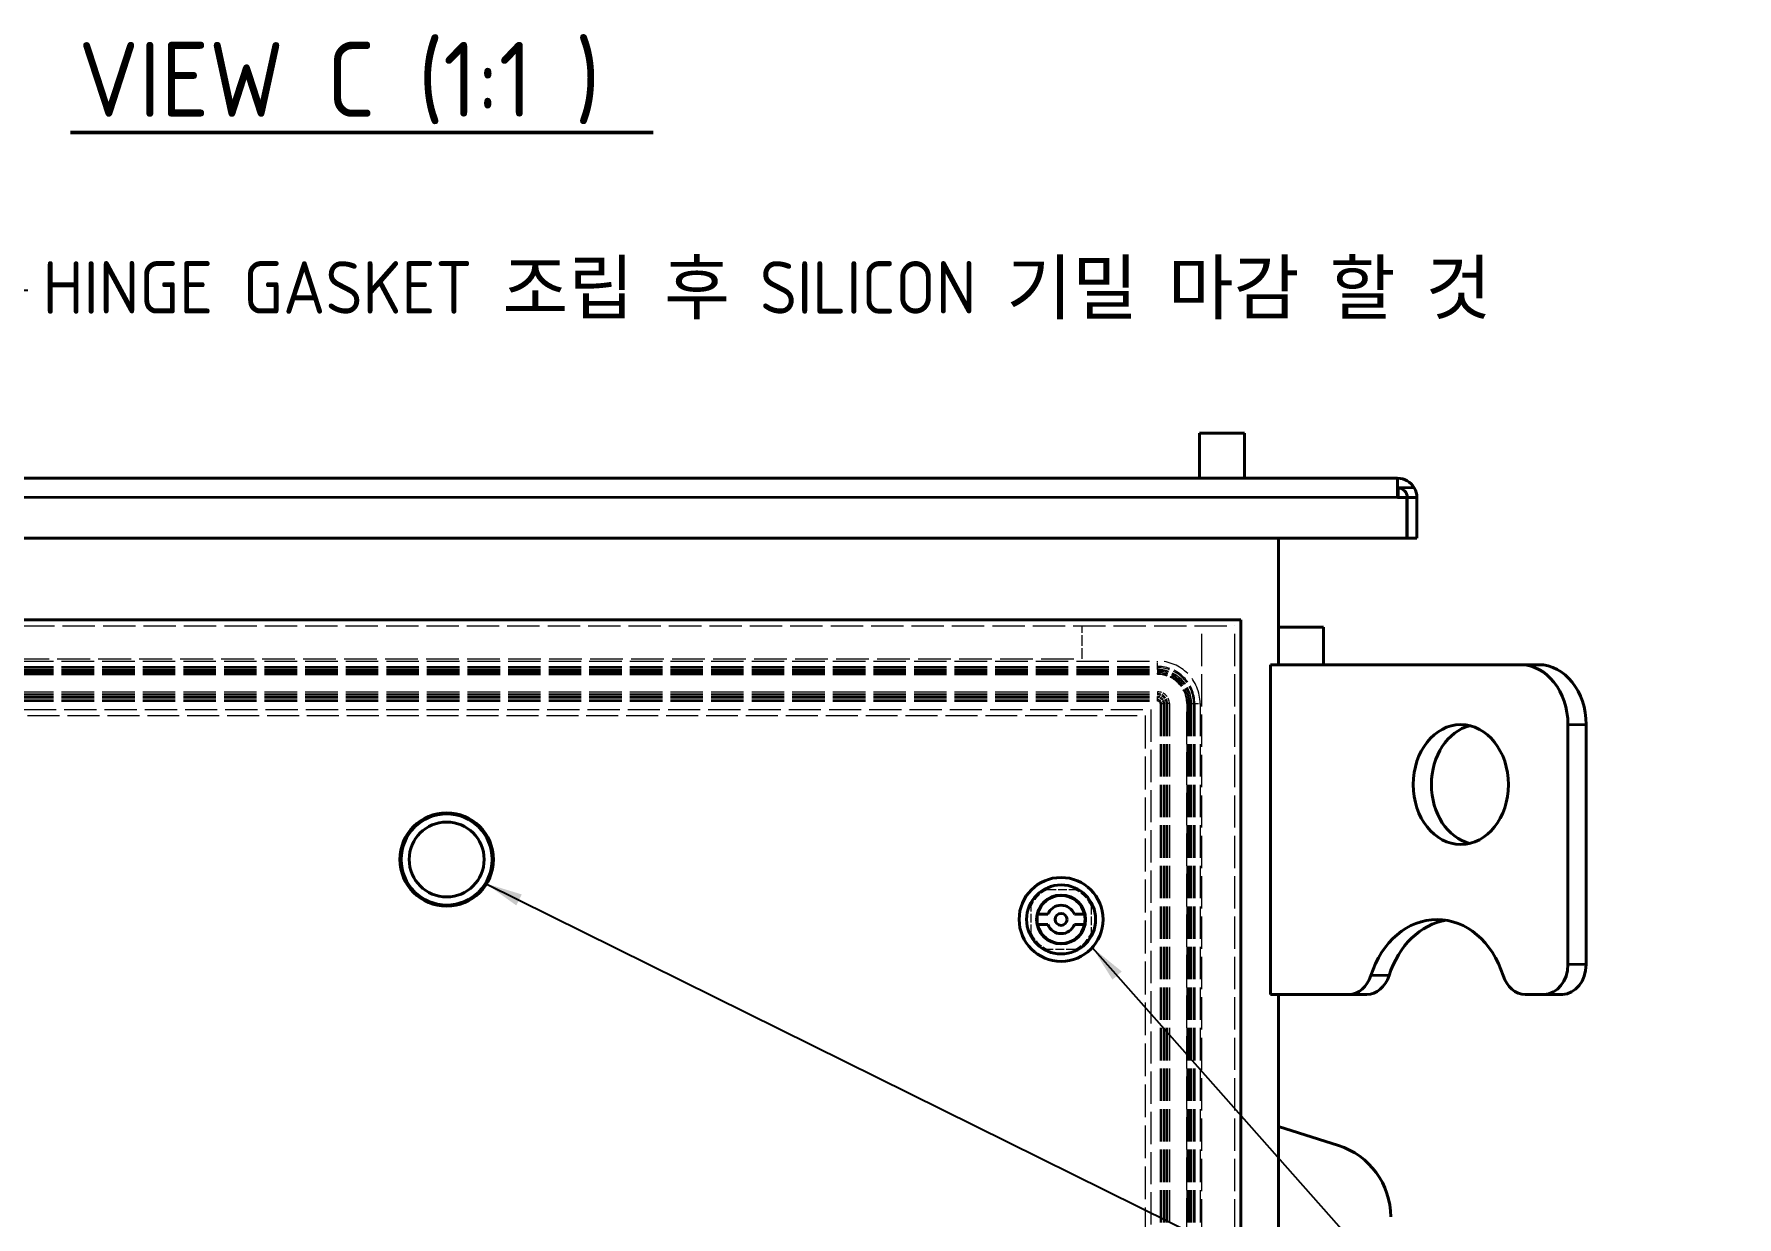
# Model space of a CAD drawing. Header units: millimetres. Extents: x 0 to 5945, y 0 to 4205.
# Drawn here: x 4755 to 5323, y 2118 to 2513 of the extents above; entities that cross this region are included whole.
import ezdxf

# ---------------------------------------------------------------- set-up
doc = ezdxf.new("R2010")
doc.units = ezdxf.units.MM
doc.header["$LTSCALE"] = 5
doc.linetypes.add('DASHED', pattern=[0.2067, 0.1654, -0.0413])
for name, color, linetype, lineweight in [('가려진 것(ISO)', 2, 'DASHED', 18), ('가려진 좁은 것(ISO)', 2, 'DASHED', 18), ('가시적인 것(ISO)', 3, 'Continuous', 40), ('가시적인 좁은 것(ISO)', 3, 'Continuous', 35), ('기호(ISO)', 5, 'Continuous', 25)]:
    doc.layers.add(name, color=color, linetype=linetype, lineweight=lineweight)
doc.styles.add('치수 텍스트_PSTEK_POSCO', font='isocp.shx')
doc.styles.add('텍스트 스타일513', font='isocp.shx')
doc.dimstyles.new('치수_PSTEK_POSCO$7', dxfattribs={"dimscale": 5, "dimtxt": 3.5, "dimasz": 2.5, "dimexe": 2, "dimexo": 2.5, "dimgap": 1, "dimtad": 1, "dimrnd": 1e-08, "dimdsep": 46, "dimtxsty": '치수 텍스트_PSTEK_POSCO', "dimcen": 0.09, "dimdle": 10, "dimclrd": 7, "dimclre": 7, "dimclrt": 2, "dimadec": 1, "dimazin": 2, "dimtfac": 1, "dimtmove": 0, "dimatfit": 3, "dimfxl": 0, "dimtolj": 1, "dimlwd": -1, "dimlwe": -1, "dimarcsym": 0})

msp = doc.modelspace()

# ---------------------------------------------------------------- linework, layer by layer
at = {"layer": '가려진 것(ISO)', "ltscale": 13.050004}
msp.add_line((4629.374, 2315.126), (5155.374, 2315.126), dxfattribs=at)
at = {"layer": '가려진 것(ISO)', "ltscale": 4.190233}
msp.add_line((5104.374, 2304.126), (5104.374, 2315.126), dxfattribs=at)
at = {"layer": '가려진 것(ISO)', "ltscale": 13.039371}
for p, q in [((5144.374, 1749.126), (5144.374, 2315.126)), ((5155.374, 1749.126), (5155.374, 2315.126))]:
    msp.add_line(p, q, dxfattribs=at)
at = {"layer": '가려진 것(ISO)', "ltscale": 13.103877}
for p, q in [((4655.574, 2303.326), (5129.574, 2303.326)), ((4655.574, 2301.529), (5129.574, 2301.529)), ((4655.574, 2301.126), (5129.574, 2301.126)), ((4655.574, 2300.49), (5129.574, 2300.49)), ((4655.574, 2300.36), (5129.574, 2300.36)), ((4655.574, 2299.934), (5129.574, 2299.934)), ((4655.574, 2299.525), (5129.574, 2299.525)), ((4655.574, 2298.873), (5129.574, 2298.873)), ((4655.574, 2293.089), (5129.574, 2293.089)), ((4655.574, 2292.437), (5129.574, 2292.437)), ((4655.574, 2292.027), (5129.574, 2292.027)), ((4655.574, 2291.472), (5129.574, 2291.472)), ((4655.574, 2290.432), (5129.574, 2290.432)), ((4655.574, 2289.981), (5129.574, 2289.981))]:
    msp.add_line(p, q, dxfattribs=at)
at = {"layer": '가려진 것(ISO)', "ltscale": 13.234077}
msp.add_line((4680.374, 2304.126), (5104.374, 2304.126), dxfattribs=at)
at = {"layer": '가려진 것(ISO)', "ltscale": 12.993296}
msp.add_line((4657.374, 2287.126), (5127.374, 2287.126), dxfattribs=at)
at = {"layer": '가려진 것(ISO)', "ltscale": 12.882715}
msp.add_line((4659.374, 2285.126), (5125.374, 2285.126), dxfattribs=at)
at = {"layer": '가려진 것(ISO)', "ltscale": 13.23239}
msp.add_line((5125.374, 2285.126), (5125.374, 1779.126), dxfattribs=at)
at = {"layer": '가려진 것(ISO)', "ltscale": 12.986021}
msp.add_line((5127.374, 2287.126), (5127.374, 1777.126), dxfattribs=at)
at = {"layer": '가려진 것(ISO)', "ltscale": 13.087873}
for p, q in [((5130.429, 2289.126), (5130.429, 1775.126)), ((5130.88, 2289.126), (5130.88, 1775.126)), ((5131.919, 2289.126), (5131.919, 1775.126)), ((5132.475, 2289.126), (5132.475, 1775.126)), ((5132.885, 2289.126), (5132.885, 1775.126)), ((5133.536, 2289.126), (5133.536, 1775.126)), ((5139.321, 2289.126), (5139.321, 1775.126)), ((5139.374, 1775.126), (5139.374, 2289.126)), ((5139.972, 2289.126), (5139.972, 1775.126)), ((5140.382, 2289.126), (5140.382, 1775.126)), ((5140.807, 2289.126), (5140.807, 1775.126)), ((5140.938, 2289.126), (5140.938, 1775.126)), ((5141.574, 2289.126), (5141.574, 1775.126)), ((5141.977, 2289.126), (5141.977, 1775.126)), ((5143.774, 2289.126), (5143.774, 1775.126))]:
    msp.add_line(p, q, dxfattribs=at)
at = {"layer": '가려진 것(ISO)', "ltscale": 3.491266}
for p, q in [((5087.374, 2212.544), (5087.374, 2221.709)), ((5092.791, 2227.126), (5101.956, 2227.126)), ((5107.374, 2221.709), (5107.374, 2212.544)), ((5101.956, 2207.126), (5092.791, 2207.126))]:
    msp.add_line(p, q, dxfattribs=at)
at = {"layer": '가려진 것(ISO)', "ltscale": 13.461798}
msp.add_circle((4892.374, 2237.126), 15.5, dxfattribs=at)
at = {"layer": '가려진 것(ISO)', "ltscale": 10.79115}
msp.add_arc((5129.574, 2289.126), 14.2, 0, 90, dxfattribs=at)
at = {"layer": '가려진 것(ISO)', "ltscale": 7.421606}
msp.add_arc((5129.574, 2289.126), 12.403, 0, 90, dxfattribs=at)
at = {"layer": '가려진 것(ISO)', "ltscale": 7.180437}
msp.add_arc((5129.574, 2289.126), 12, 0, 90, dxfattribs=at)
at = {"layer": '가려진 것(ISO)', "ltscale": 5.983681}
msp.add_arc((5129.374, 2289.126), 10, 0, 90, dxfattribs=at)
at = {"layer": '가려진 것(ISO)', "ltscale": 6.799633}
msp.add_arc((5129.574, 2289.126), 11.364, 0, 90, dxfattribs=at)
at = {"layer": '가려진 것(ISO)', "ltscale": 6.721831}
msp.add_arc((5129.574, 2289.126), 11.234, 0, 90, dxfattribs=at)
at = {"layer": '가려진 것(ISO)', "ltscale": 6.467324}
msp.add_arc((5129.574, 2289.126), 10.808, 0, 90, dxfattribs=at)
at = {"layer": '가려진 것(ISO)', "ltscale": 6.222021}
msp.add_arc((5129.574, 2289.126), 10.398, 0, 90, dxfattribs=at)
at = {"layer": '가려진 것(ISO)', "ltscale": 5.832059}
msp.add_arc((5129.574, 2289.126), 9.747, 0, 90, dxfattribs=at)
at = {"layer": '가려진 것(ISO)', "ltscale": 2.371017}
msp.add_arc((5129.574, 2289.126), 3.963, 0, 90, dxfattribs=at)
at = {"layer": '가려진 것(ISO)', "ltscale": 1.981055}
msp.add_arc((5129.574, 2289.126), 3.311, 0, 90, dxfattribs=at)
at = {"layer": '가려진 것(ISO)', "ltscale": 1.735752}
msp.add_arc((5129.574, 2289.126), 2.901, 0, 90, dxfattribs=at)
at = {"layer": '가려진 것(ISO)', "ltscale": 1.403444}
msp.add_arc((5129.574, 2289.126), 2.346, 0, 90, dxfattribs=at)
at = {"layer": '가려진 것(ISO)', "ltscale": 0.781471}
msp.add_arc((5129.574, 2289.126), 1.306, 0, 90, dxfattribs=at)
at = {"layer": '가려진 것(ISO)', "ltscale": 0.51127}
msp.add_arc((5129.574, 2289.126), 0.855, 0, 90, dxfattribs=at)
at = {"layer": '가려진 것(ISO)', "ltscale": 2.98089}
for start, end in [(114.61998, 155.38002), (24.61998, 65.38002), (204.61998, 245.38002), (294.61998, 335.38002)]:
    msp.add_arc((5097.374, 2217.126), 11, start, end, dxfattribs=at)
at = {"layer": '가려진 좁은 것(ISO)', "ltscale": 1.538518}
for p, q in [((5129.574, 2301.529), (5129.574, 2303.326)), ((5141.977, 2289.126), (5143.774, 2289.126))]:
    msp.add_line(p, q, dxfattribs=at)
at = {"layer": '가려진 좁은 것(ISO)', "ltscale": 1.374343}
for p, q in [((5129.574, 2300.49), (5129.574, 2301.529)), ((5129.574, 2290.432), (5129.574, 2291.472)), ((5130.88, 2289.126), (5131.919, 2289.126)), ((5140.938, 2289.126), (5141.977, 2289.126))]:
    msp.add_line(p, q, dxfattribs=at)
at = {"layer": '가려진 좁은 것(ISO)', "ltscale": 13.103877}
for p, q in [((4655.574, 2299.126), (5129.574, 2299.126)), ((4655.574, 2291.081), (5129.574, 2291.081))]:
    msp.add_line(p, q, dxfattribs=at)
at = {"layer": '가려진 좁은 것(ISO)', "ltscale": 0.086119}
for p, q in [((5129.574, 2300.36), (5129.574, 2300.49)), ((5140.807, 2289.126), (5140.938, 2289.126))]:
    msp.add_line(p, q, dxfattribs=at)
at = {"layer": '가려진 좁은 것(ISO)', "ltscale": 0.18933}
for p, q in [((5129.574, 2300.36), (5129.574, 2299.934)), ((5140.807, 2289.126), (5140.382, 2289.126))]:
    msp.add_line(p, q, dxfattribs=at)
at = {"layer": '가려진 좁은 것(ISO)', "ltscale": 0.795576}
for p, q in [((5129.574, 2299.934), (5129.574, 2299.525)), ((5129.574, 2292.437), (5129.574, 2292.027)), ((5132.885, 2289.126), (5132.475, 2289.126)), ((5140.382, 2289.126), (5139.972, 2289.126))]:
    msp.add_line(p, q, dxfattribs=at)
at = {"layer": '가려진 좁은 것(ISO)', "ltscale": 0.498717}
for p, q in [((5129.574, 2299.525), (5129.574, 2298.873)), ((5129.574, 2293.089), (5129.574, 2292.437)), ((5133.536, 2289.126), (5132.885, 2289.126)), ((5139.972, 2289.126), (5139.321, 2289.126))]:
    msp.add_line(p, q, dxfattribs=at)
at = {"layer": '가려진 좁은 것(ISO)', "ltscale": 0.393943}
for p, q in [((5129.574, 2289.981), (5129.574, 2290.432)), ((5130.429, 2289.126), (5130.88, 2289.126))]:
    msp.add_line(p, q, dxfattribs=at)
at = {"layer": '가려진 좁은 것(ISO)', "ltscale": 13.087873}
for p, q in [((5131.529, 2289.126), (5131.529, 1775.126)), ((5139.574, 2289.126), (5139.574, 1775.126))]:
    msp.add_line(p, q, dxfattribs=at)
at = {"layer": '가려진 좁은 것(ISO)', "ltscale": 5.983681}
msp.add_arc((5129.574, 2289.126), 10, 0, 90, dxfattribs=at)
at = {"layer": '가려진 좁은 것(ISO)', "ltscale": 1.169486}
msp.add_arc((5129.574, 2289.126), 1.955, 0, 90, dxfattribs=at)
at = {"layer": '가시적인 것(ISO)'}
for p, q in [((5158.574, 2379.326), (5143.574, 2379.326)), ((5143.574, 2364.326), (5143.574, 2379.326)), ((5158.574, 2364.326), (5158.574, 2379.326)), ((4575.074, 2364.326), (5209.674, 2364.326)), ((5209.674, 2361.126), (5209.674, 2364.326)), ((5209.674, 2361.126), (5209.874, 2361.126)), ((5209.674, 2357.926), (5209.674, 2361.126)), ((5212.774, 2357.926), (5209.674, 2357.926)), ((5209.874, 2361.126), (5209.874, 2357.926)), ((5212.774, 2357.926), (5212.774, 2344.326)), ((5212.874, 2357.926), (5216.074, 2357.926)), ((5212.874, 2344.326), (5212.874, 2357.926)), ((5216.074, 2357.926), (5216.074, 2344.326)), ((5212.774, 2344.326), (4571.974, 2344.326)), ((5169.874, 2302.126), (5169.874, 2344.326)), ((5216.074, 2344.326), (5212.874, 2344.326)), ((4627.374, 2317.126), (5157.374, 2317.126)), ((5157.374, 1747.126), (5157.374, 2317.126)), ((5169.874, 2314.626), (5184.874, 2314.626)), ((5184.874, 2314.626), (5184.874, 2302.126)), ((5167.199, 2302.126), (5250.601, 2302.126)), ((5167.199, 2192.126), (5167.199, 2302.126)), ((5256.676, 2302.126), (5250.601, 2302.126)), ((5266.487, 2282.126), (5266.487, 2202.126)), ((5272.562, 2202.126), (5272.562, 2282.126)), ((5089.557, 2218.826), (5092.939, 2218.826)), ((5105.191, 2218.826), (5101.809, 2218.826)), ((5089.557, 2215.426), (5092.939, 2215.426)), ((5105.191, 2215.426), (5101.809, 2215.426)), ((5193.347, 2192.126), (5167.199, 2192.126)), ((5169.874, 1801.126), (5169.874, 2192.126)), ((5193.347, 2192.126), (5199.422, 2192.126)), ((5258.544, 2192.126), (5252.254, 2192.126)), ((5258.544, 2192.126), (5264.619, 2192.126)), ((5189.892, 2141.696), (5169.874, 2148.008))]:
    msp.add_line(p, q, dxfattribs=at)
for centre, radius in [((4892.374, 2237.126), 15.58), ((4892.374, 2237.126), 15.2), ((4892.374, 2237.126), 12.5), ((5097.374, 2217.126), 14), ((5097.374, 2217.126), 11.5), ((5097.374, 2217.126), 8.15), ((5097.374, 2217.126), 2)]:
    msp.add_circle(centre, radius, dxfattribs=at)
for centre, radius, start, end in [((5209.674, 2357.926), 6.4, 30, 90), ((5209.674, 2357.926), 3.2, 0, 86.41668), ((5209.674, 2357.926), 6.4, 0, 30), ((5097.374, 2217.126), 8, 12.2689, 167.7311), ((5097.374, 2217.126), 4.75, 20.97096, 159.02904), ((5097.374, 2217.126), 8, 167.7311, 192.2689), ((5097.374, 2217.126), 8, 347.7311, 12.2689), ((5097.374, 2217.126), 8, 192.2689, 347.7311), ((5097.374, 2217.126), 4.75, 200.97096, 339.02904), ((5182.374, 2117.854), 25, 0, 72.5)]:
    msp.add_arc(centre, radius, start, end, dxfattribs=at)
for centre, major_axis, start_param, end_param in [((5250.601, 2282.126), (0, 20), 4.712389, 6.2831853), ((5256.676, 2282.126), (0, 20), 4.712389, 6.2831853), ((5236.819, 2262.126), (0, 20), 0.1923988, 2.9491938), ((5222.8, 2187.126), (0, 30), 5.0967858, 7.4695849), ((5228.876, 2187.126), (0, 30), 0.1278238, 1.1863996), ((5258.544, 2202.126), (0, -10), 0, 1.5707963), ((5264.619, 2202.126), (0, -10), 0, 1.5707963), ((5193.347, 2202.126), (0, -10), 0, 1.1863996), ((5199.422, 2202.126), (0, -10), 0, 1.1863996), ((5252.254, 2202.126), (0, -10), 5.0967858, 6.2831853)]:
    msp.add_ellipse(centre, major_axis=major_axis, ratio=0.7943003, start_param=start_param, end_param=end_param, dxfattribs=at)
msp.add_ellipse((5230.743, 2262.126), major_axis=(0, 20), ratio=0.7943003, dxfattribs=at)
at = {"layer": '가시적인 좁은 것(ISO)'}
for p, q in [((5209.674, 2357.926), (4575.074, 2357.926)), ((5215.216, 2361.126), (5209.874, 2361.126)), ((5266.487, 2282.126), (5272.562, 2282.126)), ((5272.562, 2202.126), (5266.487, 2202.126)), ((5206.786, 2198.376), (5200.71, 2198.376))]:
    msp.add_line(p, q, dxfattribs=at)
at = {"layer": '기호(ISO)', "color": 7, "lineweight": 50}
msp.add_line((4766.867, 2479.701), (4961.325, 2479.701), dxfattribs=at)

# ---------------------------------------------------------------- texts
at = {"layer": '기호(ISO)', "color": 7, "insert": (4769.487, 2482.465), "char_height": 25, "attachment_point": 7, "style": '텍스트 스타일513'}
msp.add_mtext('VIEW C (1:1 )', dxfattribs=at)
at = {"layer": '기호(ISO)', "color": 2, "insert": (4757.606, 2427.06), "char_height": 17.5, "width": 550.38438, "attachment_point": 4, "style": '치수 텍스트_PSTEK_POSCO'}
msp.add_mtext('{\\fISOCP|b0|i0;\\H17.5000;HINGE GASKET 조립 후 SILICON 기밀 마감 할 것}', dxfattribs=at)

# ---------------------------------------------------------------- leaders
at = {"layer": '기호(ISO)', "color": 7, "annotation_type": 0, "has_hookline": 1, "hookline_direction": 0}
for points, text_width in [([(4626.803, 2253.296), (4740.106, 2427.06), (4752.606, 2427.06)], 516.037), ([(4905.325, 2229.169), (5231.804, 2067.573), (5244.304, 2067.573)], 7), ([(5107.785, 2207.766), (5231.804, 2067.573), (5244.304, 2067.573)], 253.851)]:
    msp.add_leader(points, dimstyle='치수_PSTEK_POSCO$7', override={"dimtad": 0}, dxfattribs=dict(at, text_width=text_width))

doc.saveas('drawing.dxf')
